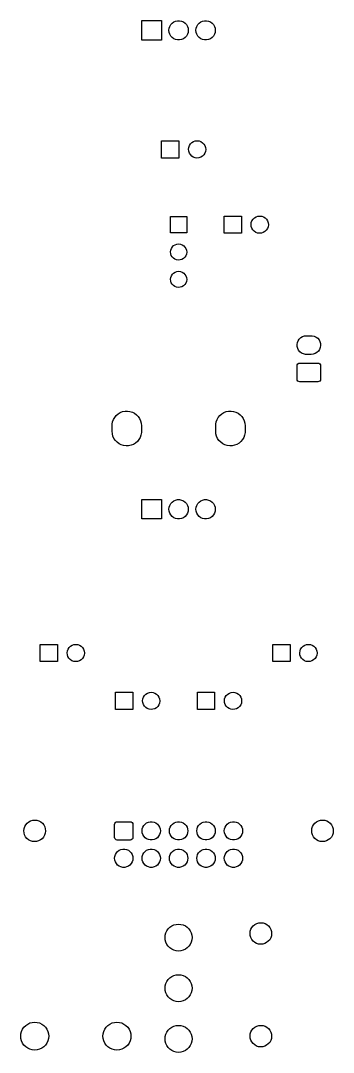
# Model space of a CAD drawing. Extents: x 89 to 119, y -230 to -37.
# Drawn here: x 89.5 to 118.5, y -230.1 to -134.4 of the extents above; entities that cross this region are included whole.
import ezdxf

# ---------------------------------------------------------------- set-up
doc = ezdxf.new("R2010")
doc.units = 0
doc.layers.add('BLACK', color=7, linetype='CONTINUOUS')

msp = doc.modelspace()

# ---------------------------------------------------------------- linework, layer by layer
at = {"layer": 'BLACK', "linetype": 'CONTINUOUS'}
for p, q in [((100.74, -136.165), (100.74, -134.365)), ((100.74, -134.365), (102.54, -134.365)), ((102.54, -134.365), (102.54, -136.165)), ((103.26, -135.078), (103.318, -134.899)), ((103.318, -134.899), (103.412, -134.736)), ((103.412, -134.736), (103.538, -134.596)), ((103.538, -134.596), (103.69, -134.486)), ((103.69, -134.486), (103.862, -134.409)), ((103.862, -134.409), (104.046, -134.37)), ((104.046, -134.37), (104.234, -134.37)), ((104.234, -134.37), (104.418, -134.409)), ((104.418, -134.409), (104.59, -134.486)), ((104.59, -134.486), (104.742, -134.596)), ((104.742, -134.596), (104.868, -134.736)), ((104.868, -134.736), (104.962, -134.899)), ((104.962, -134.899), (105.02, -135.078)), ((105.76, -135.078), (105.818, -134.899)), ((105.818, -134.899), (105.912, -134.736)), ((105.912, -134.736), (106.038, -134.596)), ((106.038, -134.596), (106.19, -134.486)), ((106.19, -134.486), (106.362, -134.409)), ((106.362, -134.409), (106.546, -134.37)), ((106.546, -134.37), (106.734, -134.37)), ((106.734, -134.37), (106.918, -134.409)), ((106.918, -134.409), (107.09, -134.486)), ((107.09, -134.486), (107.242, -134.596)), ((107.242, -134.596), (107.368, -134.736)), ((107.368, -134.736), (107.462, -134.899)), ((107.462, -134.899), (107.52, -135.078)), ((103.24, -135.265), (103.26, -135.078)), ((103.26, -135.452), (103.24, -135.265)), ((103.318, -135.631), (103.26, -135.452)), ((103.412, -135.794), (103.318, -135.631)), ((103.538, -135.934), (103.412, -135.794)), ((103.69, -136.044), (103.538, -135.934)), ((104.742, -135.934), (104.59, -136.044)), ((104.868, -135.794), (104.742, -135.934)), ((104.962, -135.631), (104.868, -135.794)), ((105.02, -135.452), (104.962, -135.631)), ((105.02, -135.078), (105.04, -135.265)), ((105.04, -135.265), (105.02, -135.452)), ((105.74, -135.265), (105.76, -135.078)), ((105.76, -135.452), (105.74, -135.265)), ((105.818, -135.631), (105.76, -135.452)), ((105.912, -135.794), (105.818, -135.631)), ((106.038, -135.934), (105.912, -135.794)), ((106.19, -136.044), (106.038, -135.934)), ((107.242, -135.934), (107.09, -136.044)), ((107.368, -135.794), (107.242, -135.934)), ((107.462, -135.631), (107.368, -135.794)), ((107.52, -135.452), (107.462, -135.631)), ((107.52, -135.078), (107.54, -135.265)), ((107.54, -135.265), (107.52, -135.452)), ((102.54, -136.165), (100.74, -136.165)), ((103.862, -136.121), (103.69, -136.044)), ((104.046, -136.16), (103.862, -136.121)), ((104.234, -136.16), (104.046, -136.16)), ((104.418, -136.121), (104.234, -136.16)), ((104.59, -136.044), (104.418, -136.121)), ((106.362, -136.121), (106.19, -136.044)), ((106.546, -136.16), (106.362, -136.121)), ((106.734, -136.16), (106.546, -136.16)), ((106.918, -136.121), (106.734, -136.16)), ((107.09, -136.044), (106.918, -136.121)), ((102.56, -147.114), (102.56, -145.514)), ((102.56, -145.514), (104.16, -145.514)), ((104.16, -145.514), (104.16, -147.114)), ((105.519, -145.59), (105.688, -145.533)), ((105.688, -145.533), (105.865, -145.514)), ((105.865, -145.514), (106.042, -145.535)), ((106.042, -145.535), (106.21, -145.595)), ((105.06, -146.303), (105.082, -146.126)), ((105.077, -146.48), (105.06, -146.303)), ((105.133, -146.65), (105.077, -146.48)), ((105.082, -146.126), (105.143, -145.958)), ((105.143, -145.958), (105.24, -145.808)), ((105.24, -145.808), (105.367, -145.684)), ((105.367, -145.684), (105.519, -145.59)), ((106.21, -145.595), (106.361, -145.691)), ((106.361, -145.691), (106.487, -145.817)), ((106.487, -145.817), (106.581, -145.968)), ((106.581, -145.968), (106.64, -146.137)), ((106.659, -146.336), (106.634, -146.513)), ((106.64, -146.137), (106.66, -146.314)), ((106.66, -146.314), (106.659, -146.336)), ((104.16, -147.114), (102.56, -147.114)), ((105.226, -146.802), (105.133, -146.65)), ((105.35, -146.93), (105.226, -146.802)), ((105.499, -147.028), (105.35, -146.93)), ((105.666, -147.09), (105.499, -147.028)), ((105.843, -147.114), (105.666, -147.09)), ((106.02, -147.098), (105.843, -147.114)), ((106.19, -147.043), (106.02, -147.098)), ((106.343, -146.951), (106.19, -147.043)), ((106.472, -146.828), (106.343, -146.951)), ((106.571, -146.68), (106.472, -146.828)), ((106.634, -146.513), (106.571, -146.68)), ((103.39, -154.049), (103.39, -152.549)), ((103.39, -152.549), (104.89, -152.549)), ((104.89, -152.549), (104.89, -154.049)), ((108.354, -154.099), (108.354, -152.499)), ((108.354, -152.499), (109.954, -152.499)), ((109.954, -152.499), (109.954, -154.099)), ((110.854, -153.288), (110.876, -153.111)), ((110.876, -153.111), (110.937, -152.943)), ((110.937, -152.943), (111.034, -152.793)), ((111.034, -152.793), (111.161, -152.669)), ((111.161, -152.669), (111.313, -152.575)), ((111.313, -152.575), (111.482, -152.518)), ((111.482, -152.518), (111.66, -152.499)), ((111.66, -152.499), (111.837, -152.52)), ((111.837, -152.52), (112.005, -152.58)), ((112.005, -152.58), (112.155, -152.676)), ((112.155, -152.676), (112.281, -152.802)), ((112.281, -152.802), (112.375, -152.953)), ((112.375, -152.953), (112.434, -153.122)), ((112.434, -153.122), (112.454, -153.299)), ((104.89, -154.049), (103.39, -154.049)), ((109.954, -154.099), (108.354, -154.099)), ((110.871, -153.465), (110.854, -153.288)), ((110.928, -153.635), (110.871, -153.465)), ((111.02, -153.787), (110.928, -153.635)), ((111.144, -153.915), (111.02, -153.787)), ((111.293, -154.013), (111.144, -153.915)), ((111.46, -154.075), (111.293, -154.013)), ((111.637, -154.099), (111.46, -154.075)), ((111.815, -154.083), (111.637, -154.099)), ((111.984, -154.028), (111.815, -154.083)), ((112.138, -153.936), (111.984, -154.028)), ((112.267, -153.813), (112.138, -153.936)), ((112.366, -153.665), (112.267, -153.813)), ((112.429, -153.498), (112.366, -153.665)), ((112.454, -153.321), (112.429, -153.498)), ((112.454, -153.299), (112.454, -153.321)), ((103.821, -155.16), (103.979, -155.106)), ((103.979, -155.106), (104.145, -155.089)), ((104.145, -155.089), (104.311, -155.109)), ((104.311, -155.109), (104.469, -155.165)), ((103.39, -155.829), (103.411, -155.663)), ((103.406, -155.995), (103.39, -155.829)), ((103.459, -156.154), (103.406, -155.995)), ((103.411, -155.663), (103.468, -155.506)), ((103.468, -155.506), (103.559, -155.365)), ((103.559, -155.365), (103.678, -155.248)), ((103.678, -155.248), (103.821, -155.16)), ((104.469, -155.165), (104.61, -155.254)), ((104.61, -155.254), (104.728, -155.373)), ((104.728, -155.373), (104.816, -155.515)), ((104.866, -156.026), (104.807, -156.182)), ((104.816, -155.515), (104.871, -155.673)), ((104.89, -155.86), (104.866, -156.026)), ((104.871, -155.673), (104.89, -155.839)), ((104.89, -155.839), (104.89, -155.86)), ((103.546, -156.297), (103.459, -156.154)), ((103.662, -156.417), (103.546, -156.297)), ((103.802, -156.508), (103.662, -156.417)), ((103.959, -156.567), (103.802, -156.508)), ((104.124, -156.589), (103.959, -156.567)), ((104.291, -156.574), (104.124, -156.589)), ((104.45, -156.522), (104.291, -156.574)), ((104.593, -156.436), (104.45, -156.522)), ((104.715, -156.321), (104.593, -156.436)), ((104.807, -156.182), (104.715, -156.321)), ((103.468, -158.046), (103.559, -157.905)), ((103.559, -157.905), (103.678, -157.788)), ((103.678, -157.788), (103.821, -157.7)), ((103.821, -157.7), (103.979, -157.646)), ((103.979, -157.646), (104.145, -157.629)), ((104.145, -157.629), (104.311, -157.649)), ((104.311, -157.649), (104.469, -157.705)), ((104.469, -157.705), (104.61, -157.794)), ((104.61, -157.794), (104.728, -157.913)), ((104.728, -157.913), (104.816, -158.055)), ((103.39, -158.369), (103.411, -158.203)), ((103.406, -158.535), (103.39, -158.369)), ((103.459, -158.694), (103.406, -158.535)), ((103.411, -158.203), (103.468, -158.046)), ((103.546, -158.837), (103.459, -158.694)), ((103.662, -158.957), (103.546, -158.837)), ((104.715, -158.861), (104.593, -158.976)), ((104.807, -158.722), (104.715, -158.861)), ((104.866, -158.566), (104.807, -158.722)), ((104.816, -158.055), (104.871, -158.213)), ((104.89, -158.4), (104.866, -158.566)), ((104.871, -158.213), (104.89, -158.379)), ((104.89, -158.379), (104.89, -158.4)), ((103.802, -159.048), (103.662, -158.957)), ((103.959, -159.107), (103.802, -159.048)), ((104.124, -159.129), (103.959, -159.107)), ((104.291, -159.114), (104.124, -159.129)), ((104.45, -159.062), (104.291, -159.114)), ((104.593, -158.976), (104.45, -159.062)), ((115.454, -163.782), (115.615, -163.685)), ((115.615, -163.685), (115.793, -163.625)), ((115.793, -163.625), (115.98, -163.605)), ((115.98, -163.605), (116.43, -163.605)), ((116.43, -163.605), (116.527, -163.61)), ((116.527, -163.61), (116.71, -163.651)), ((116.71, -163.651), (116.881, -163.731)), ((116.881, -163.731), (117.03, -163.845)), ((115.111, -164.426), (115.142, -164.241)), ((115.121, -164.614), (115.111, -164.426)), ((115.171, -164.795), (115.121, -164.614)), ((115.142, -164.241), (115.212, -164.067)), ((115.212, -164.067), (115.317, -163.911)), ((115.317, -163.911), (115.454, -163.782)), ((117.03, -163.845), (117.151, -163.989)), ((117.151, -163.989), (117.239, -164.155)), ((117.239, -164.155), (117.289, -164.336)), ((117.299, -164.524), (117.268, -164.709)), ((117.289, -164.336), (117.299, -164.524)), ((115.259, -164.961), (115.171, -164.795)), ((115.38, -165.105), (115.259, -164.961)), ((115.529, -165.219), (115.38, -165.105)), ((115.7, -165.299), (115.529, -165.219)), ((115.883, -165.34), (115.7, -165.299)), ((115.98, -165.345), (115.883, -165.34)), ((116.43, -165.345), (115.98, -165.345)), ((116.617, -165.325), (116.43, -165.345)), ((116.795, -165.265), (116.617, -165.325)), ((116.956, -165.168), (116.795, -165.265)), ((117.093, -165.039), (116.956, -165.168)), ((117.198, -164.883), (117.093, -165.039)), ((117.268, -164.709), (117.198, -164.883)), ((115.11, -166.395), (115.129, -166.299)), ((115.11, -167.635), (115.11, -166.395)), ((115.129, -166.299), (115.183, -166.218)), ((115.183, -166.218), (115.264, -166.164)), ((115.264, -166.164), (115.36, -166.145)), ((115.36, -166.145), (117.05, -166.145)), ((117.05, -166.145), (117.146, -166.164)), ((117.146, -166.164), (117.227, -166.218)), ((117.227, -166.218), (117.281, -166.299)), ((117.281, -166.299), (117.3, -166.395)), ((117.3, -166.395), (117.3, -167.635)), ((115.129, -167.731), (115.11, -167.635)), ((115.183, -167.812), (115.129, -167.731)), ((115.264, -167.866), (115.183, -167.812)), ((115.36, -167.885), (115.264, -167.866)), ((117.05, -167.885), (115.36, -167.885)), ((117.146, -167.866), (117.05, -167.885)), ((117.227, -167.812), (117.146, -167.866)), ((117.281, -167.731), (117.227, -167.812)), ((117.3, -167.635), (117.281, -167.731)), ((98.027, -171.601), (98.1054, -171.385)), ((98.1054, -171.385), (98.2192, -171.185)), ((98.2192, -171.185), (98.365, -171.007)), ((98.365, -171.007), (98.5387, -170.856)), ((98.5387, -170.856), (98.7353, -170.737)), ((98.7353, -170.737), (98.9492, -170.652)), ((98.9492, -170.652), (99.1743, -170.605)), ((99.1743, -170.605), (99.4041, -170.597)), ((99.4041, -170.597), (99.632, -170.627)), ((99.632, -170.627), (99.8517, -170.695)), ((99.8517, -170.695), (100.057, -170.799)), ((100.057, -170.799), (100.241, -170.936)), ((100.241, -170.936), (100.4, -171.103)), ((100.4, -171.103), (100.528, -171.294)), ((100.528, -171.294), (100.623, -171.503)), ((107.627, -171.601), (107.705, -171.385)), ((107.705, -171.385), (107.819, -171.185)), ((107.819, -171.185), (107.965, -171.007)), ((107.965, -171.007), (108.139, -170.856)), ((108.139, -170.856), (108.335, -170.737)), ((108.335, -170.737), (108.549, -170.652)), ((108.549, -170.652), (108.774, -170.605)), ((108.774, -170.605), (109.004, -170.597)), ((109.004, -170.597), (109.232, -170.627)), ((109.232, -170.627), (109.452, -170.695)), ((109.452, -170.695), (109.657, -170.799)), ((109.657, -170.799), (109.841, -170.936)), ((109.841, -170.936), (110, -171.103)), ((110, -171.103), (110.128, -171.294)), ((110.128, -171.294), (110.223, -171.503)), ((97.98, -171.955), (97.986, -171.827)), ((97.98, -172.475), (97.98, -171.955)), ((97.986, -171.827), (98.027, -171.601)), ((100.623, -171.503), (100.681, -171.726)), ((100.681, -171.726), (100.7, -171.955)), ((100.7, -171.955), (100.7, -172.475)), ((107.58, -171.955), (107.586, -171.827)), ((107.58, -172.475), (107.58, -171.955)), ((107.586, -171.827), (107.627, -171.601)), ((110.223, -171.503), (110.281, -171.726)), ((110.281, -171.726), (110.3, -171.955)), ((110.3, -171.955), (110.3, -172.475)), ((97.9994, -172.704), (97.98, -172.475)), ((98.0572, -172.927), (97.9994, -172.704)), ((98.1517, -173.136), (98.0572, -172.927)), ((98.2801, -173.327), (98.1517, -173.136)), ((100.461, -173.245), (100.315, -173.423)), ((100.575, -173.045), (100.461, -173.245)), ((100.653, -172.829), (100.575, -173.045)), ((100.694, -172.603), (100.653, -172.829)), ((100.7, -172.475), (100.694, -172.603)), ((107.599, -172.704), (107.58, -172.475)), ((107.657, -172.927), (107.599, -172.704)), ((107.752, -173.136), (107.657, -172.927)), ((107.88, -173.327), (107.752, -173.136)), ((110.061, -173.245), (109.915, -173.423)), ((110.175, -173.045), (110.061, -173.245)), ((110.253, -172.829), (110.175, -173.045)), ((110.294, -172.603), (110.253, -172.829)), ((110.3, -172.475), (110.294, -172.603)), ((98.4388, -173.494), (98.2801, -173.327)), ((98.6233, -173.631), (98.4388, -173.494)), ((98.8283, -173.735), (98.6233, -173.631)), ((99.048, -173.803), (98.8283, -173.735)), ((99.2759, -173.833), (99.048, -173.803)), ((99.5057, -173.825), (99.2759, -173.833)), ((99.7308, -173.778), (99.5057, -173.825)), ((99.9447, -173.693), (99.7308, -173.778)), ((100.141, -173.574), (99.9447, -173.693)), ((100.315, -173.423), (100.141, -173.574)), ((108.039, -173.494), (107.88, -173.327)), ((108.223, -173.631), (108.039, -173.494)), ((108.428, -173.735), (108.223, -173.631)), ((108.648, -173.803), (108.428, -173.735)), ((108.876, -173.833), (108.648, -173.803)), ((109.106, -173.825), (108.876, -173.833)), ((109.331, -173.778), (109.106, -173.825)), ((109.545, -173.693), (109.331, -173.778)), ((109.741, -173.574), (109.545, -173.693)), ((109.915, -173.423), (109.741, -173.574)), ((100.74, -180.615), (100.74, -178.815)), ((100.74, -178.815), (102.54, -178.815)), ((102.54, -178.815), (102.54, -180.615)), ((103.412, -179.186), (103.538, -179.046)), ((103.538, -179.046), (103.69, -178.936)), ((103.69, -178.936), (103.862, -178.859)), ((103.862, -178.859), (104.046, -178.82)), ((104.046, -178.82), (104.234, -178.82)), ((104.234, -178.82), (104.418, -178.859)), ((104.418, -178.859), (104.59, -178.936)), ((104.59, -178.936), (104.742, -179.046)), ((104.742, -179.046), (104.868, -179.186)), ((105.912, -179.186), (106.038, -179.046)), ((106.038, -179.046), (106.19, -178.936)), ((106.19, -178.936), (106.362, -178.859)), ((106.362, -178.859), (106.546, -178.82)), ((106.546, -178.82), (106.734, -178.82)), ((106.734, -178.82), (106.918, -178.859)), ((106.918, -178.859), (107.09, -178.936)), ((107.09, -178.936), (107.242, -179.046)), ((107.242, -179.046), (107.368, -179.186)), ((103.24, -179.715), (103.26, -179.528)), ((103.26, -179.902), (103.24, -179.715)), ((103.26, -179.528), (103.318, -179.349)), ((103.318, -180.081), (103.26, -179.902)), ((103.318, -179.349), (103.412, -179.186)), ((104.868, -179.186), (104.962, -179.349)), ((104.962, -179.349), (105.02, -179.528)), ((105.02, -179.902), (104.962, -180.081)), ((105.02, -179.528), (105.04, -179.715)), ((105.04, -179.715), (105.02, -179.902)), ((105.74, -179.715), (105.76, -179.528)), ((105.76, -179.902), (105.74, -179.715)), ((105.76, -179.528), (105.818, -179.349)), ((105.818, -180.081), (105.76, -179.902)), ((105.818, -179.349), (105.912, -179.186)), ((107.368, -179.186), (107.462, -179.349)), ((107.462, -179.349), (107.52, -179.528)), ((107.52, -179.902), (107.462, -180.081)), ((107.52, -179.528), (107.54, -179.715)), ((107.54, -179.715), (107.52, -179.902)), ((102.54, -180.615), (100.74, -180.615)), ((103.412, -180.244), (103.318, -180.081)), ((103.538, -180.384), (103.412, -180.244)), ((103.69, -180.494), (103.538, -180.384)), ((103.862, -180.571), (103.69, -180.494)), ((104.046, -180.61), (103.862, -180.571)), ((104.234, -180.61), (104.046, -180.61)), ((104.418, -180.571), (104.234, -180.61)), ((104.59, -180.494), (104.418, -180.571)), ((104.742, -180.384), (104.59, -180.494)), ((104.868, -180.244), (104.742, -180.384)), ((104.962, -180.081), (104.868, -180.244)), ((105.912, -180.244), (105.818, -180.081)), ((106.038, -180.384), (105.912, -180.244)), ((106.19, -180.494), (106.038, -180.384)), ((106.362, -180.571), (106.19, -180.494)), ((106.546, -180.61), (106.362, -180.571)), ((106.734, -180.61), (106.546, -180.61)), ((106.918, -180.571), (106.734, -180.61)), ((107.09, -180.494), (106.918, -180.571)), ((107.242, -180.384), (107.09, -180.494)), ((107.368, -180.244), (107.242, -180.384)), ((107.462, -180.081), (107.368, -180.244)), ((91.315, -193.85), (91.315, -192.25)), ((91.315, -192.25), (92.915, -192.25)), ((92.915, -192.25), (92.915, -193.85)), ((93.995, -192.544), (94.1225, -192.42)), ((94.1225, -192.42), (94.2744, -192.326)), ((94.2744, -192.326), (94.4432, -192.269)), ((94.4432, -192.269), (94.6206, -192.25)), ((94.6206, -192.25), (94.7977, -192.271)), ((94.7977, -192.271), (94.9657, -192.331)), ((94.9657, -192.331), (95.1163, -192.427)), ((95.1163, -192.427), (95.242, -192.553)), ((112.865, -193.85), (112.865, -192.25)), ((112.865, -192.25), (114.465, -192.25)), ((114.465, -192.25), (114.465, -193.85)), ((115.545, -192.544), (115.672, -192.42)), ((115.672, -192.42), (115.824, -192.326)), ((115.824, -192.326), (115.993, -192.269)), ((115.993, -192.269), (116.171, -192.25)), ((116.171, -192.25), (116.348, -192.271)), ((116.348, -192.271), (116.516, -192.331)), ((116.516, -192.331), (116.666, -192.427)), ((116.666, -192.427), (116.792, -192.553)), ((93.8151, -193.039), (93.8374, -192.862)), ((93.8325, -193.216), (93.8151, -193.039)), ((93.8888, -193.386), (93.8325, -193.216)), ((93.8374, -192.862), (93.8984, -192.694)), ((93.9812, -193.538), (93.8888, -193.386)), ((93.8984, -192.694), (93.995, -192.544)), ((95.242, -192.553), (95.3365, -192.704)), ((95.3899, -193.249), (95.3265, -193.416)), ((95.3365, -192.704), (95.3951, -192.873)), ((95.4147, -193.072), (95.3899, -193.249)), ((95.3951, -192.873), (95.415, -193.05)), ((95.415, -193.05), (95.4147, -193.072)), ((115.365, -193.039), (115.387, -192.862)), ((115.382, -193.216), (115.365, -193.039)), ((115.439, -193.386), (115.382, -193.216)), ((115.387, -192.862), (115.448, -192.694)), ((115.531, -193.538), (115.439, -193.386)), ((115.448, -192.694), (115.545, -192.544)), ((116.792, -192.553), (116.886, -192.704)), ((116.94, -193.249), (116.877, -193.416)), ((116.886, -192.704), (116.945, -192.873)), ((116.965, -193.072), (116.94, -193.249)), ((116.945, -192.873), (116.965, -193.05)), ((116.965, -193.05), (116.965, -193.072)), ((92.915, -193.85), (91.315, -193.85)), ((94.1051, -193.666), (93.9812, -193.538)), ((94.2543, -193.764), (94.1051, -193.666)), ((94.4215, -193.826), (94.2543, -193.764)), ((94.5982, -193.85), (94.4215, -193.826)), ((94.7759, -193.834), (94.5982, -193.85)), ((94.9455, -193.779), (94.7759, -193.834)), ((95.0987, -193.687), (94.9455, -193.779)), ((95.2278, -193.564), (95.0987, -193.687)), ((95.3265, -193.416), (95.2278, -193.564)), ((114.465, -193.85), (112.865, -193.85)), ((115.655, -193.666), (115.531, -193.538)), ((115.804, -193.764), (115.655, -193.666)), ((115.971, -193.826), (115.804, -193.764)), ((116.148, -193.85), (115.971, -193.826)), ((116.326, -193.834), (116.148, -193.85)), ((116.495, -193.779), (116.326, -193.834)), ((116.649, -193.687), (116.495, -193.779)), ((116.778, -193.564), (116.649, -193.687)), ((116.877, -193.416), (116.778, -193.564)), ((98.3, -198.295), (98.3, -196.695)), ((98.3, -196.695), (99.9, -196.695)), ((99.9, -196.695), (99.9, -198.295)), ((100.822, -197.307), (100.883, -197.139)), ((100.883, -197.139), (100.98, -196.989)), ((100.98, -196.989), (101.107, -196.865)), ((101.107, -196.865), (101.259, -196.771)), ((101.259, -196.771), (101.428, -196.714)), ((101.428, -196.714), (101.606, -196.695)), ((101.606, -196.695), (101.783, -196.716)), ((101.783, -196.716), (101.951, -196.776)), ((101.951, -196.776), (102.101, -196.872)), ((102.101, -196.872), (102.227, -196.998)), ((102.227, -196.998), (102.321, -197.149)), ((102.321, -197.149), (102.38, -197.318)), ((105.88, -198.295), (105.88, -196.695)), ((105.88, -196.695), (107.48, -196.695)), ((107.48, -196.695), (107.48, -198.295)), ((108.402, -197.307), (108.463, -197.139)), ((108.463, -197.139), (108.56, -196.989)), ((108.56, -196.989), (108.687, -196.865)), ((108.687, -196.865), (108.839, -196.771)), ((108.839, -196.771), (109.008, -196.714)), ((109.008, -196.714), (109.186, -196.695)), ((109.186, -196.695), (109.363, -196.716)), ((109.363, -196.716), (109.531, -196.776)), ((109.531, -196.776), (109.681, -196.872)), ((109.681, -196.872), (109.807, -196.998)), ((109.807, -196.998), (109.901, -197.149)), ((109.901, -197.149), (109.96, -197.318)), ((100.8, -197.484), (100.822, -197.307)), ((100.817, -197.661), (100.8, -197.484)), ((100.874, -197.831), (100.817, -197.661)), ((100.966, -197.983), (100.874, -197.831)), ((101.09, -198.111), (100.966, -197.983)), ((101.239, -198.209), (101.09, -198.111)), ((102.084, -198.132), (101.93, -198.224)), ((102.213, -198.009), (102.084, -198.132)), ((102.312, -197.861), (102.213, -198.009)), ((102.375, -197.694), (102.312, -197.861)), ((102.4, -197.517), (102.375, -197.694)), ((102.38, -197.318), (102.4, -197.495)), ((102.4, -197.495), (102.4, -197.517)), ((108.38, -197.484), (108.402, -197.307)), ((108.397, -197.661), (108.38, -197.484)), ((108.454, -197.831), (108.397, -197.661)), ((108.546, -197.983), (108.454, -197.831)), ((108.67, -198.111), (108.546, -197.983)), ((108.819, -198.209), (108.67, -198.111)), ((109.664, -198.132), (109.51, -198.224)), ((109.793, -198.009), (109.664, -198.132)), ((109.892, -197.861), (109.793, -198.009)), ((109.955, -197.694), (109.892, -197.861)), ((109.98, -197.517), (109.955, -197.694)), ((109.96, -197.318), (109.98, -197.495)), ((109.98, -197.495), (109.98, -197.517)), ((99.9, -198.295), (98.3, -198.295)), ((101.406, -198.271), (101.239, -198.209)), ((101.583, -198.295), (101.406, -198.271)), ((101.761, -198.279), (101.583, -198.295)), ((101.93, -198.224), (101.761, -198.279)), ((107.48, -198.295), (105.88, -198.295)), ((108.986, -198.271), (108.819, -198.209)), ((109.163, -198.295), (108.986, -198.271)), ((109.341, -198.279), (109.163, -198.295)), ((109.51, -198.224), (109.341, -198.279)), ((90.1053, -208.846), (90.2574, -208.723)), ((90.2574, -208.723), (90.4304, -208.633)), ((90.4304, -208.633), (90.6176, -208.578)), ((90.6176, -208.578), (90.812, -208.56)), ((90.812, -208.56), (91.0061, -208.58)), ((91.0061, -208.58), (91.1925, -208.638)), ((91.1925, -208.638), (91.3642, -208.731)), ((91.3642, -208.731), (91.5146, -208.855)), ((98.2832, -208.783), (98.3643, -208.729)), ((98.3643, -208.729), (98.46, -208.71)), ((98.46, -208.71), (99.66, -208.71)), ((99.66, -208.71), (99.7557, -208.729)), ((99.7557, -208.729), (99.8368, -208.783)), ((101.337, -208.752), (101.511, -208.715)), ((101.511, -208.715), (101.689, -208.715)), ((101.689, -208.715), (101.863, -208.752)), ((103.877, -208.752), (104.051, -208.715)), ((104.051, -208.715), (104.229, -208.715)), ((104.229, -208.715), (104.403, -208.752)), ((106.417, -208.752), (106.591, -208.715)), ((106.591, -208.715), (106.769, -208.715)), ((106.769, -208.715), (106.943, -208.752)), ((108.957, -208.752), (109.131, -208.715)), ((109.131, -208.715), (109.309, -208.715)), ((109.309, -208.715), (109.483, -208.752)), ((116.775, -208.846), (116.927, -208.723)), ((116.927, -208.723), (117.1, -208.633)), ((117.1, -208.633), (117.288, -208.578)), ((117.288, -208.578), (117.482, -208.56)), ((117.482, -208.56), (117.676, -208.58)), ((117.676, -208.58), (117.863, -208.638)), ((117.863, -208.638), (118.034, -208.731)), ((118.034, -208.731), (118.185, -208.855)), ((89.8051, -209.546), (89.8269, -209.352)), ((89.8214, -209.741), (89.8051, -209.546)), ((89.8269, -209.352), (89.8859, -209.166)), ((89.8859, -209.166), (89.9799, -208.995)), ((89.9799, -208.995), (90.1053, -208.846)), ((91.5146, -208.855), (91.6379, -209.007)), ((91.6379, -209.007), (91.7295, -209.179)), ((91.7295, -209.179), (91.786, -209.366)), ((91.8046, -209.588), (91.7801, -209.782)), ((91.786, -209.366), (91.805, -209.56)), ((91.805, -209.56), (91.8046, -209.588)), ((98.21, -208.96), (98.229, -208.864)), ((98.21, -210.16), (98.21, -208.96)), ((98.229, -208.864), (98.2832, -208.783)), ((99.8368, -208.783), (99.891, -208.864)), ((99.891, -208.864), (99.91, -208.96)), ((99.91, -208.96), (99.91, -210.16)), ((100.75, -209.56), (100.769, -209.383)), ((100.769, -209.737), (100.75, -209.56)), ((100.769, -209.383), (100.823, -209.214)), ((100.823, -209.214), (100.912, -209.06)), ((100.912, -209.06), (101.031, -208.928)), ((101.031, -208.928), (101.175, -208.824)), ((101.175, -208.824), (101.337, -208.752)), ((101.863, -208.752), (102.025, -208.824)), ((102.025, -208.824), (102.169, -208.928)), ((102.169, -208.928), (102.288, -209.06)), ((102.288, -209.06), (102.377, -209.214)), ((102.377, -209.214), (102.431, -209.383)), ((102.431, -209.383), (102.45, -209.56)), ((102.45, -209.56), (102.431, -209.737)), ((103.29, -209.56), (103.309, -209.383)), ((103.309, -209.737), (103.29, -209.56)), ((103.309, -209.383), (103.363, -209.214)), ((103.363, -209.214), (103.452, -209.06)), ((103.452, -209.06), (103.571, -208.928)), ((103.571, -208.928), (103.715, -208.824)), ((103.715, -208.824), (103.877, -208.752)), ((104.403, -208.752), (104.565, -208.824)), ((104.565, -208.824), (104.709, -208.928)), ((104.709, -208.928), (104.828, -209.06)), ((104.828, -209.06), (104.917, -209.214)), ((104.917, -209.214), (104.971, -209.383)), ((104.971, -209.383), (104.99, -209.56)), ((104.99, -209.56), (104.971, -209.737)), ((105.83, -209.56), (105.849, -209.383)), ((105.849, -209.737), (105.83, -209.56)), ((105.849, -209.383), (105.903, -209.214)), ((105.903, -209.214), (105.992, -209.06)), ((105.992, -209.06), (106.111, -208.928)), ((106.111, -208.928), (106.255, -208.824)), ((106.255, -208.824), (106.417, -208.752)), ((106.943, -208.752), (107.105, -208.824)), ((107.105, -208.824), (107.249, -208.928)), ((107.249, -208.928), (107.368, -209.06)), ((107.368, -209.06), (107.457, -209.214)), ((107.457, -209.214), (107.511, -209.383)), ((107.511, -209.383), (107.53, -209.56)), ((107.53, -209.56), (107.511, -209.737)), ((108.37, -209.56), (108.389, -209.383)), ((108.389, -209.737), (108.37, -209.56)), ((108.389, -209.383), (108.443, -209.214)), ((108.443, -209.214), (108.532, -209.06)), ((108.532, -209.06), (108.651, -208.928)), ((108.651, -208.928), (108.795, -208.824)), ((108.795, -208.824), (108.957, -208.752)), ((109.483, -208.752), (109.645, -208.824)), ((109.645, -208.824), (109.789, -208.928)), ((109.789, -208.928), (109.908, -209.06)), ((109.908, -209.06), (109.997, -209.214)), ((109.997, -209.214), (110.051, -209.383)), ((110.051, -209.383), (110.07, -209.56)), ((110.07, -209.56), (110.051, -209.737)), ((116.475, -209.546), (116.497, -209.352)), ((116.491, -209.741), (116.475, -209.546)), ((116.497, -209.352), (116.556, -209.166)), ((116.556, -209.166), (116.65, -208.995)), ((116.65, -208.995), (116.775, -208.846)), ((118.185, -208.855), (118.308, -209.007)), ((118.308, -209.007), (118.4, -209.179)), ((118.4, -209.179), (118.456, -209.366)), ((118.475, -209.588), (118.45, -209.782)), ((118.456, -209.366), (118.475, -209.56)), ((118.475, -209.56), (118.475, -209.588)), ((89.8752, -209.928), (89.8214, -209.741)), ((89.9644, -210.102), (89.8752, -209.928)), ((90.0857, -210.255), (89.9644, -210.102)), ((90.2343, -210.381), (90.0857, -210.255)), ((90.4047, -210.476), (90.2343, -210.381)), ((90.5903, -210.537), (90.4047, -210.476)), ((90.7841, -210.56), (90.5903, -210.537)), ((90.9786, -210.545), (90.7841, -210.56)), ((91.1666, -210.492), (90.9786, -210.545)), ((91.3408, -210.404), (91.1666, -210.492)), ((91.4946, -210.284), (91.3408, -210.404)), ((91.6221, -210.136), (91.4946, -210.284)), ((91.7185, -209.967), (91.6221, -210.136)), ((91.7801, -209.782), (91.7185, -209.967)), ((98.229, -210.256), (98.21, -210.16)), ((98.2832, -210.337), (98.229, -210.256)), ((98.3643, -210.391), (98.2832, -210.337)), ((98.46, -210.41), (98.3643, -210.391)), ((99.66, -210.41), (98.46, -210.41)), ((99.7557, -210.391), (99.66, -210.41)), ((99.8368, -210.337), (99.7557, -210.391)), ((99.891, -210.256), (99.8368, -210.337)), ((99.91, -210.16), (99.891, -210.256)), ((100.823, -209.906), (100.769, -209.737)), ((100.912, -210.06), (100.823, -209.906)), ((101.031, -210.192), (100.912, -210.06)), ((101.175, -210.296), (101.031, -210.192)), ((101.337, -210.368), (101.175, -210.296)), ((101.511, -210.405), (101.337, -210.368)), ((101.689, -210.405), (101.511, -210.405)), ((101.863, -210.368), (101.689, -210.405)), ((102.025, -210.296), (101.863, -210.368)), ((102.169, -210.192), (102.025, -210.296)), ((102.288, -210.06), (102.169, -210.192)), ((102.377, -209.906), (102.288, -210.06)), ((102.431, -209.737), (102.377, -209.906)), ((103.363, -209.906), (103.309, -209.737)), ((103.452, -210.06), (103.363, -209.906)), ((103.571, -210.192), (103.452, -210.06)), ((103.715, -210.296), (103.571, -210.192)), ((103.877, -210.368), (103.715, -210.296)), ((104.051, -210.405), (103.877, -210.368)), ((104.229, -210.405), (104.051, -210.405)), ((104.403, -210.368), (104.229, -210.405)), ((104.565, -210.296), (104.403, -210.368)), ((104.709, -210.192), (104.565, -210.296)), ((104.828, -210.06), (104.709, -210.192)), ((104.917, -209.906), (104.828, -210.06)), ((104.971, -209.737), (104.917, -209.906)), ((105.903, -209.906), (105.849, -209.737)), ((105.992, -210.06), (105.903, -209.906)), ((106.111, -210.192), (105.992, -210.06)), ((106.255, -210.296), (106.111, -210.192)), ((106.417, -210.368), (106.255, -210.296)), ((106.591, -210.405), (106.417, -210.368)), ((106.769, -210.405), (106.591, -210.405)), ((106.943, -210.368), (106.769, -210.405)), ((107.105, -210.296), (106.943, -210.368)), ((107.249, -210.192), (107.105, -210.296)), ((107.368, -210.06), (107.249, -210.192)), ((107.457, -209.906), (107.368, -210.06)), ((107.511, -209.737), (107.457, -209.906)), ((108.443, -209.906), (108.389, -209.737)), ((108.532, -210.06), (108.443, -209.906)), ((108.651, -210.192), (108.532, -210.06)), ((108.795, -210.296), (108.651, -210.192)), ((108.957, -210.368), (108.795, -210.296)), ((109.131, -210.405), (108.957, -210.368)), ((109.309, -210.405), (109.131, -210.405)), ((109.483, -210.368), (109.309, -210.405)), ((109.645, -210.296), (109.483, -210.368)), ((109.789, -210.192), (109.645, -210.296)), ((109.908, -210.06), (109.789, -210.192)), ((109.997, -209.906), (109.908, -210.06)), ((110.051, -209.737), (109.997, -209.906)), ((116.545, -209.928), (116.491, -209.741)), ((116.634, -210.102), (116.545, -209.928)), ((116.756, -210.255), (116.634, -210.102)), ((116.904, -210.381), (116.756, -210.255)), ((117.075, -210.476), (116.904, -210.381)), ((117.26, -210.537), (117.075, -210.476)), ((117.454, -210.56), (117.26, -210.537)), ((117.649, -210.545), (117.454, -210.56)), ((117.837, -210.492), (117.649, -210.545)), ((118.011, -210.404), (117.837, -210.492)), ((118.165, -210.284), (118.011, -210.404)), ((118.292, -210.136), (118.165, -210.284)), ((118.389, -209.967), (118.292, -210.136)), ((118.45, -209.782), (118.389, -209.967)), ((98.2835, -211.754), (98.3723, -211.6)), ((98.3723, -211.6), (98.4912, -211.468)), ((98.4912, -211.468), (98.635, -211.364)), ((98.635, -211.364), (98.7973, -211.292)), ((98.7973, -211.292), (98.9712, -211.255)), ((98.9712, -211.255), (99.1488, -211.255)), ((99.1488, -211.255), (99.3227, -211.292)), ((99.3227, -211.292), (99.485, -211.364)), ((99.485, -211.364), (99.6288, -211.468)), ((99.6288, -211.468), (99.7477, -211.6)), ((99.7477, -211.6), (99.8365, -211.754)), ((100.823, -211.754), (100.912, -211.6)), ((100.912, -211.6), (101.031, -211.468)), ((101.031, -211.468), (101.175, -211.364)), ((101.175, -211.364), (101.337, -211.292)), ((101.337, -211.292), (101.511, -211.255)), ((101.511, -211.255), (101.689, -211.255)), ((101.689, -211.255), (101.863, -211.292)), ((101.863, -211.292), (102.025, -211.364)), ((102.025, -211.364), (102.169, -211.468)), ((102.169, -211.468), (102.288, -211.6)), ((102.288, -211.6), (102.377, -211.754)), ((103.363, -211.754), (103.452, -211.6)), ((103.452, -211.6), (103.571, -211.468)), ((103.571, -211.468), (103.715, -211.364)), ((103.715, -211.364), (103.877, -211.292)), ((103.877, -211.292), (104.051, -211.255)), ((104.051, -211.255), (104.229, -211.255)), ((104.229, -211.255), (104.403, -211.292)), ((104.403, -211.292), (104.565, -211.364)), ((104.565, -211.364), (104.709, -211.468)), ((104.709, -211.468), (104.828, -211.6)), ((104.828, -211.6), (104.917, -211.754)), ((105.903, -211.754), (105.992, -211.6)), ((105.992, -211.6), (106.111, -211.468)), ((106.111, -211.468), (106.255, -211.364)), ((106.255, -211.364), (106.417, -211.292)), ((106.417, -211.292), (106.591, -211.255)), ((106.591, -211.255), (106.769, -211.255)), ((106.769, -211.255), (106.943, -211.292)), ((106.943, -211.292), (107.105, -211.364)), ((107.105, -211.364), (107.249, -211.468)), ((107.249, -211.468), (107.368, -211.6)), ((107.368, -211.6), (107.457, -211.754)), ((108.443, -211.754), (108.532, -211.6)), ((108.532, -211.6), (108.651, -211.468)), ((108.651, -211.468), (108.795, -211.364)), ((108.795, -211.364), (108.957, -211.292)), ((108.957, -211.292), (109.131, -211.255)), ((109.131, -211.255), (109.309, -211.255)), ((109.309, -211.255), (109.483, -211.292)), ((109.483, -211.292), (109.645, -211.364)), ((109.645, -211.364), (109.789, -211.468)), ((109.789, -211.468), (109.908, -211.6)), ((109.908, -211.6), (109.997, -211.754)), ((98.21, -212.1), (98.2286, -211.923)), ((98.2286, -212.277), (98.21, -212.1)), ((98.2286, -211.923), (98.2835, -211.754)), ((98.2835, -212.446), (98.2286, -212.277)), ((98.3723, -212.6), (98.2835, -212.446)), ((99.8365, -212.446), (99.7477, -212.6)), ((99.8365, -211.754), (99.8914, -211.923)), ((99.8914, -212.277), (99.8365, -212.446)), ((99.8914, -211.923), (99.91, -212.1)), ((99.91, -212.1), (99.8914, -212.277)), ((100.75, -212.1), (100.769, -211.923)), ((100.769, -212.277), (100.75, -212.1)), ((100.769, -211.923), (100.823, -211.754)), ((100.823, -212.446), (100.769, -212.277)), ((100.912, -212.6), (100.823, -212.446)), ((102.377, -212.446), (102.288, -212.6)), ((102.377, -211.754), (102.431, -211.923)), ((102.431, -212.277), (102.377, -212.446)), ((102.431, -211.923), (102.45, -212.1)), ((102.45, -212.1), (102.431, -212.277)), ((103.29, -212.1), (103.309, -211.923)), ((103.309, -212.277), (103.29, -212.1)), ((103.309, -211.923), (103.363, -211.754)), ((103.363, -212.446), (103.309, -212.277)), ((103.452, -212.6), (103.363, -212.446)), ((104.917, -212.446), (104.828, -212.6)), ((104.917, -211.754), (104.971, -211.923)), ((104.971, -212.277), (104.917, -212.446)), ((104.971, -211.923), (104.99, -212.1)), ((104.99, -212.1), (104.971, -212.277)), ((105.83, -212.1), (105.849, -211.923)), ((105.849, -212.277), (105.83, -212.1)), ((105.849, -211.923), (105.903, -211.754)), ((105.903, -212.446), (105.849, -212.277)), ((105.992, -212.6), (105.903, -212.446)), ((107.457, -212.446), (107.368, -212.6)), ((107.457, -211.754), (107.511, -211.923)), ((107.511, -212.277), (107.457, -212.446)), ((107.511, -211.923), (107.53, -212.1)), ((107.53, -212.1), (107.511, -212.277)), ((108.37, -212.1), (108.389, -211.923)), ((108.389, -212.277), (108.37, -212.1)), ((108.389, -211.923), (108.443, -211.754)), ((108.443, -212.446), (108.389, -212.277)), ((108.532, -212.6), (108.443, -212.446)), ((109.997, -212.446), (109.908, -212.6)), ((109.997, -211.754), (110.051, -211.923)), ((110.051, -212.277), (109.997, -212.446)), ((110.051, -211.923), (110.07, -212.1)), ((110.07, -212.1), (110.051, -212.277)), ((98.4912, -212.732), (98.3723, -212.6)), ((98.635, -212.836), (98.4912, -212.732)), ((98.7973, -212.908), (98.635, -212.836)), ((98.9712, -212.945), (98.7973, -212.908)), ((99.1488, -212.945), (98.9712, -212.945)), ((99.3227, -212.908), (99.1488, -212.945)), ((99.485, -212.836), (99.3227, -212.908)), ((99.6288, -212.732), (99.485, -212.836)), ((99.7477, -212.6), (99.6288, -212.732)), ((101.031, -212.732), (100.912, -212.6)), ((101.175, -212.836), (101.031, -212.732)), ((101.337, -212.908), (101.175, -212.836)), ((101.511, -212.945), (101.337, -212.908)), ((101.689, -212.945), (101.511, -212.945)), ((101.863, -212.908), (101.689, -212.945)), ((102.025, -212.836), (101.863, -212.908)), ((102.169, -212.732), (102.025, -212.836)), ((102.288, -212.6), (102.169, -212.732)), ((103.571, -212.732), (103.452, -212.6)), ((103.715, -212.836), (103.571, -212.732)), ((103.877, -212.908), (103.715, -212.836)), ((104.051, -212.945), (103.877, -212.908)), ((104.229, -212.945), (104.051, -212.945)), ((104.403, -212.908), (104.229, -212.945)), ((104.565, -212.836), (104.403, -212.908)), ((104.709, -212.732), (104.565, -212.836)), ((104.828, -212.6), (104.709, -212.732)), ((106.111, -212.732), (105.992, -212.6)), ((106.255, -212.836), (106.111, -212.732)), ((106.417, -212.908), (106.255, -212.836)), ((106.591, -212.945), (106.417, -212.908)), ((106.769, -212.945), (106.591, -212.945)), ((106.943, -212.908), (106.769, -212.945)), ((107.105, -212.836), (106.943, -212.908)), ((107.249, -212.732), (107.105, -212.836)), ((107.368, -212.6), (107.249, -212.732)), ((108.651, -212.732), (108.532, -212.6)), ((108.795, -212.836), (108.651, -212.732)), ((108.957, -212.908), (108.795, -212.836)), ((109.131, -212.945), (108.957, -212.908)), ((109.309, -212.945), (109.131, -212.945)), ((109.483, -212.908), (109.309, -212.945)), ((109.645, -212.836), (109.483, -212.908)), ((109.789, -212.732), (109.645, -212.836)), ((109.908, -212.6), (109.789, -212.732)), ((103.515, -218.382), (103.712, -218.29)), ((103.712, -218.29), (103.923, -218.234)), ((103.923, -218.234), (104.14, -218.215)), ((104.14, -218.215), (104.357, -218.234)), ((104.357, -218.234), (104.568, -218.29)), ((104.568, -218.29), (104.765, -218.382)), ((111.06, -218.371), (111.212, -218.248)), ((111.212, -218.248), (111.385, -218.158)), ((111.385, -218.158), (111.573, -218.103)), ((111.573, -218.103), (111.767, -218.085)), ((111.767, -218.085), (111.961, -218.105)), ((111.961, -218.105), (112.148, -218.163)), ((112.148, -218.163), (112.319, -218.256)), ((112.319, -218.256), (112.47, -218.38)), ((102.89, -219.465), (102.909, -219.248)), ((102.909, -219.248), (102.965, -219.037)), ((102.965, -219.037), (103.057, -218.84)), ((103.057, -218.84), (103.182, -218.662)), ((103.182, -218.662), (103.337, -218.507)), ((103.337, -218.507), (103.515, -218.382)), ((104.765, -218.382), (104.943, -218.507)), ((104.943, -218.507), (105.098, -218.662)), ((105.098, -218.662), (105.223, -218.84)), ((105.223, -218.84), (105.315, -219.037)), ((105.315, -219.037), (105.371, -219.248)), ((105.371, -219.248), (105.39, -219.465)), ((110.76, -219.071), (110.782, -218.877)), ((110.776, -219.266), (110.76, -219.071)), ((110.83, -219.453), (110.776, -219.266)), ((110.782, -218.877), (110.841, -218.691)), ((110.841, -218.691), (110.935, -218.52)), ((110.935, -218.52), (111.06, -218.371)), ((112.47, -218.38), (112.593, -218.532)), ((112.593, -218.532), (112.685, -218.704)), ((112.685, -218.704), (112.741, -218.891)), ((112.76, -219.113), (112.735, -219.307)), ((112.741, -218.891), (112.76, -219.085)), ((112.76, -219.085), (112.76, -219.113)), ((102.909, -219.682), (102.89, -219.465)), ((102.965, -219.893), (102.909, -219.682)), ((103.057, -220.09), (102.965, -219.893)), ((103.182, -220.268), (103.057, -220.09)), ((105.223, -220.09), (105.098, -220.268)), ((105.315, -219.893), (105.223, -220.09)), ((105.371, -219.682), (105.315, -219.893)), ((105.39, -219.465), (105.371, -219.682)), ((110.919, -219.627), (110.83, -219.453)), ((111.041, -219.78), (110.919, -219.627)), ((111.189, -219.906), (111.041, -219.78)), ((111.36, -220.001), (111.189, -219.906)), ((111.545, -220.062), (111.36, -220.001)), ((111.739, -220.085), (111.545, -220.062)), ((111.934, -220.07), (111.739, -220.085)), ((112.122, -220.017), (111.934, -220.07)), ((112.296, -219.929), (112.122, -220.017)), ((112.45, -219.809), (112.296, -219.929)), ((112.577, -219.661), (112.45, -219.809)), ((112.674, -219.492), (112.577, -219.661)), ((112.735, -219.307), (112.674, -219.492)), ((103.337, -220.423), (103.182, -220.268)), ((103.515, -220.548), (103.337, -220.423)), ((103.712, -220.64), (103.515, -220.548)), ((103.923, -220.696), (103.712, -220.64)), ((104.14, -220.715), (103.923, -220.696)), ((104.357, -220.696), (104.14, -220.715)), ((104.568, -220.64), (104.357, -220.696)), ((104.765, -220.548), (104.568, -220.64)), ((104.943, -220.423), (104.765, -220.548)), ((105.098, -220.268), (104.943, -220.423)), ((103.337, -223.207), (103.515, -223.082)), ((103.515, -223.082), (103.712, -222.99)), ((103.712, -222.99), (103.923, -222.934)), ((103.923, -222.934), (104.14, -222.915)), ((104.14, -222.915), (104.357, -222.934)), ((104.357, -222.934), (104.568, -222.99)), ((104.568, -222.99), (104.765, -223.082)), ((104.765, -223.082), (104.943, -223.207)), ((102.89, -224.165), (102.909, -223.948)), ((102.909, -223.948), (102.965, -223.737)), ((102.965, -223.737), (103.057, -223.54)), ((103.057, -223.54), (103.182, -223.362)), ((103.182, -223.362), (103.337, -223.207)), ((104.943, -223.207), (105.098, -223.362)), ((105.098, -223.362), (105.223, -223.54)), ((105.223, -223.54), (105.315, -223.737)), ((105.315, -223.737), (105.371, -223.948)), ((105.371, -223.948), (105.39, -224.165)), ((102.909, -224.382), (102.89, -224.165)), ((102.965, -224.593), (102.909, -224.382)), ((103.057, -224.79), (102.965, -224.593)), ((103.182, -224.968), (103.057, -224.79)), ((103.337, -225.123), (103.182, -224.968)), ((105.098, -224.968), (104.943, -225.123)), ((105.223, -224.79), (105.098, -224.968)), ((105.315, -224.593), (105.223, -224.79)), ((105.371, -224.382), (105.315, -224.593)), ((105.39, -224.165), (105.371, -224.382)), ((103.515, -225.248), (103.337, -225.123)), ((103.712, -225.34), (103.515, -225.248)), ((103.923, -225.396), (103.712, -225.34)), ((104.14, -225.415), (103.923, -225.396)), ((104.357, -225.396), (104.14, -225.415)), ((104.568, -225.34), (104.357, -225.396)), ((104.765, -225.248), (104.568, -225.34)), ((104.943, -225.123), (104.765, -225.248)), ((89.6792, -227.96), (89.8091, -227.774)), ((89.8091, -227.774), (89.9694, -227.614)), ((89.9694, -227.614), (90.155, -227.484)), ((90.155, -227.484), (90.3604, -227.388)), ((90.3604, -227.388), (90.5793, -227.33)), ((90.5793, -227.33), (90.805, -227.31)), ((90.805, -227.31), (91.0307, -227.33)), ((91.0307, -227.33), (91.2496, -227.388)), ((91.2496, -227.388), (91.455, -227.484)), ((91.455, -227.484), (91.6406, -227.614)), ((91.6406, -227.614), (91.8009, -227.774)), ((91.8009, -227.774), (91.9308, -227.96)), ((97.2992, -227.96), (97.4291, -227.774)), ((97.4291, -227.774), (97.5894, -227.614)), ((97.5894, -227.614), (97.775, -227.484)), ((97.775, -227.484), (97.9804, -227.388)), ((97.9804, -227.388), (98.1993, -227.33)), ((98.1993, -227.33), (98.425, -227.31)), ((98.425, -227.31), (98.6507, -227.33)), ((98.6507, -227.33), (98.8696, -227.388)), ((98.8696, -227.388), (99.075, -227.484)), ((99.075, -227.484), (99.2606, -227.614)), ((99.2606, -227.614), (99.4209, -227.774)), ((99.4209, -227.774), (99.5508, -227.96)), ((103.337, -227.907), (103.515, -227.782)), ((103.515, -227.782), (103.712, -227.69)), ((103.712, -227.69), (103.923, -227.634)), ((103.923, -227.634), (104.14, -227.615)), ((104.14, -227.615), (104.357, -227.634)), ((104.357, -227.634), (104.568, -227.69)), ((104.568, -227.69), (104.765, -227.782)), ((104.765, -227.782), (104.943, -227.907)), ((111.06, -227.896), (111.212, -227.773)), ((111.212, -227.773), (111.385, -227.683)), ((111.385, -227.683), (111.573, -227.628)), ((111.573, -227.628), (111.767, -227.61)), ((111.767, -227.61), (111.961, -227.63)), ((111.961, -227.63), (112.148, -227.688)), ((112.148, -227.688), (112.319, -227.781)), ((112.319, -227.781), (112.47, -227.905)), ((89.505, -228.61), (89.5247, -228.384)), ((89.5247, -228.836), (89.505, -228.61)), ((89.5247, -228.384), (89.5834, -228.165)), ((89.5834, -229.055), (89.5247, -228.836)), ((89.5834, -228.165), (89.6792, -227.96)), ((91.9308, -227.96), (92.0266, -228.165)), ((92.0266, -228.165), (92.0853, -228.384)), ((92.0853, -228.836), (92.0266, -229.055)), ((92.0853, -228.384), (92.105, -228.61)), ((92.105, -228.61), (92.0853, -228.836)), ((97.125, -228.61), (97.1448, -228.384)), ((97.1448, -228.836), (97.125, -228.61)), ((97.1448, -228.384), (97.2034, -228.165)), ((97.2034, -229.055), (97.1448, -228.836)), ((97.2034, -228.165), (97.2992, -227.96)), ((99.5508, -227.96), (99.6466, -228.165)), ((99.6466, -228.165), (99.7052, -228.384)), ((99.7052, -228.836), (99.6466, -229.055)), ((99.7052, -228.384), (99.725, -228.61)), ((99.725, -228.61), (99.7052, -228.836)), ((102.89, -228.865), (102.909, -228.648)), ((102.909, -228.648), (102.965, -228.437)), ((102.965, -228.437), (103.057, -228.24)), ((103.057, -228.24), (103.182, -228.062)), ((103.182, -228.062), (103.337, -227.907)), ((104.943, -227.907), (105.098, -228.062)), ((105.098, -228.062), (105.223, -228.24)), ((105.223, -228.24), (105.315, -228.437)), ((105.315, -228.437), (105.371, -228.648)), ((105.371, -228.648), (105.39, -228.865)), ((110.76, -228.596), (110.782, -228.402)), ((110.776, -228.791), (110.76, -228.596)), ((110.83, -228.978), (110.776, -228.791)), ((110.782, -228.402), (110.841, -228.216)), ((110.841, -228.216), (110.935, -228.045)), ((110.935, -228.045), (111.06, -227.896)), ((112.47, -227.905), (112.593, -228.057)), ((112.593, -228.057), (112.685, -228.229)), ((112.735, -228.832), (112.674, -229.017)), ((112.685, -228.229), (112.741, -228.416)), ((112.76, -228.638), (112.735, -228.832)), ((112.741, -228.416), (112.76, -228.61)), ((112.76, -228.61), (112.76, -228.638)), ((89.6792, -229.26), (89.5834, -229.055)), ((89.8091, -229.446), (89.6792, -229.26)), ((89.9694, -229.606), (89.8091, -229.446)), ((90.155, -229.736), (89.9694, -229.606)), ((90.3604, -229.832), (90.155, -229.736)), ((91.455, -229.736), (91.2496, -229.832)), ((91.6406, -229.606), (91.455, -229.736)), ((91.8009, -229.446), (91.6406, -229.606)), ((91.9308, -229.26), (91.8009, -229.446)), ((92.0266, -229.055), (91.9308, -229.26)), ((97.2992, -229.26), (97.2034, -229.055)), ((97.4291, -229.446), (97.2992, -229.26)), ((97.5894, -229.606), (97.4291, -229.446)), ((97.775, -229.736), (97.5894, -229.606)), ((97.9804, -229.832), (97.775, -229.736)), ((99.075, -229.736), (98.8696, -229.832)), ((99.2606, -229.606), (99.075, -229.736)), ((99.4209, -229.446), (99.2606, -229.606)), ((99.5508, -229.26), (99.4209, -229.446)), ((99.6466, -229.055), (99.5508, -229.26)), ((102.909, -229.082), (102.89, -228.865)), ((102.965, -229.293), (102.909, -229.082)), ((103.057, -229.49), (102.965, -229.293)), ((103.182, -229.668), (103.057, -229.49)), ((103.337, -229.823), (103.182, -229.668)), ((105.098, -229.668), (104.943, -229.823)), ((105.223, -229.49), (105.098, -229.668)), ((105.315, -229.293), (105.223, -229.49)), ((105.371, -229.082), (105.315, -229.293)), ((105.39, -228.865), (105.371, -229.082)), ((110.919, -229.152), (110.83, -228.978)), ((111.041, -229.305), (110.919, -229.152)), ((111.189, -229.431), (111.041, -229.305)), ((111.36, -229.526), (111.189, -229.431)), ((111.545, -229.587), (111.36, -229.526)), ((111.739, -229.61), (111.545, -229.587)), ((111.934, -229.595), (111.739, -229.61)), ((112.122, -229.542), (111.934, -229.595)), ((112.296, -229.454), (112.122, -229.542)), ((112.45, -229.334), (112.296, -229.454)), ((112.577, -229.186), (112.45, -229.334)), ((112.674, -229.017), (112.577, -229.186)), ((90.5793, -229.89), (90.3604, -229.832)), ((90.805, -229.91), (90.5793, -229.89)), ((91.0307, -229.89), (90.805, -229.91)), ((91.2496, -229.832), (91.0307, -229.89)), ((98.1993, -229.89), (97.9804, -229.832)), ((98.425, -229.91), (98.1993, -229.89)), ((98.6507, -229.89), (98.425, -229.91)), ((98.8696, -229.832), (98.6507, -229.89)), ((103.515, -229.948), (103.337, -229.823)), ((103.712, -230.04), (103.515, -229.948)), ((103.923, -230.096), (103.712, -230.04)), ((104.14, -230.115), (103.923, -230.096)), ((104.357, -230.096), (104.14, -230.115)), ((104.568, -230.04), (104.357, -230.096)), ((104.765, -229.948), (104.568, -230.04)), ((104.943, -229.823), (104.765, -229.948))]:
    msp.add_line(p, q, dxfattribs=at)

doc.saveas('drawing.dxf')
